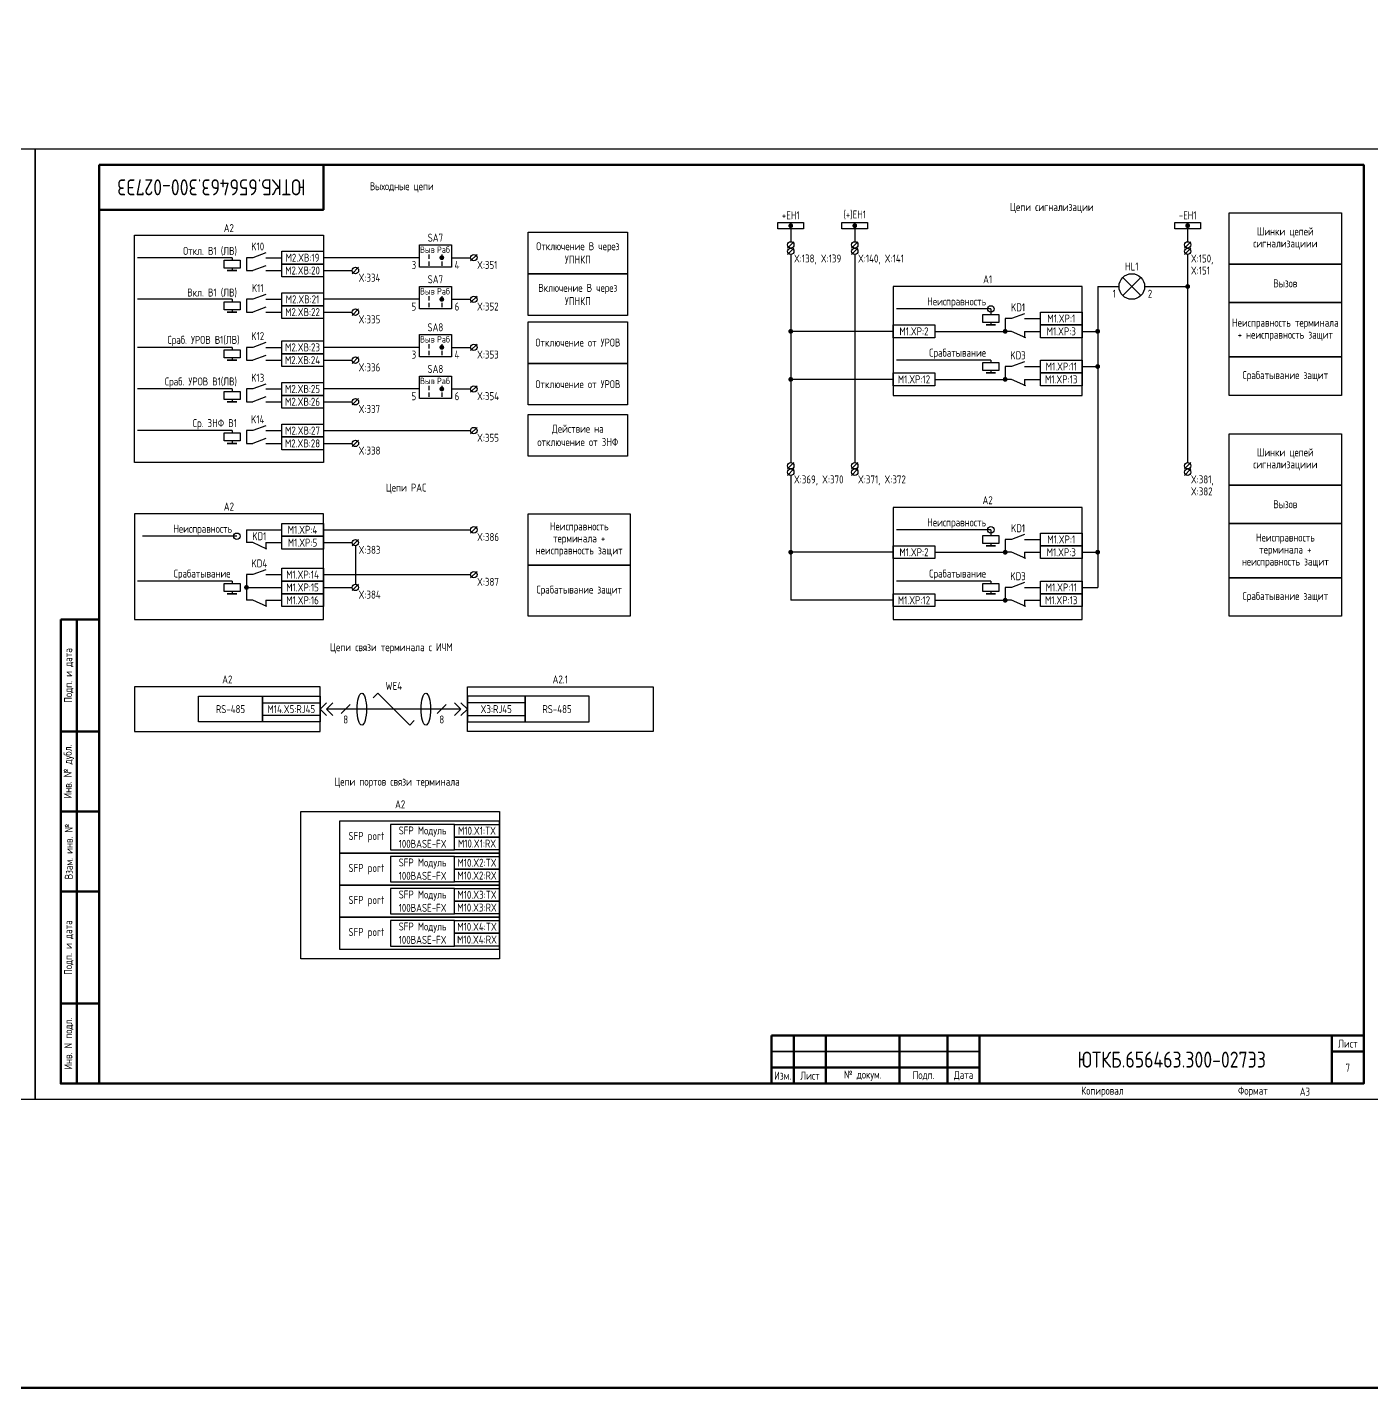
# Model space of a CAD drawing. Header units: millimetres. Extents: x -1117 to 5358, y -90 to 1610.
# Drawn here: x 2517.5 to 2937.5, y -90 to 335 of the extents above; entities that cross this region are included whole.
import ezdxf

# ---------------------------------------------------------------- set-up
doc = ezdxf.new("R2010")
doc.units = ezdxf.units.MM
doc.styles.add('Gost_type_A', font='GOST_A.TTF')

# ---------------------------------------------------------------- blocks, each defined once
blk = doc.blocks.new('Формат_А3')
blk.add_lwpolyline([(-420, 297), (0, 297), (0, 0), (-420, 0)], close=True)
at = {"lineweight": 50}
blk.add_lwpolyline([(-400, 292), (-5, 292), (-5, 5), (-400, 5)], close=True, dxfattribs=at)
blk = doc.blocks.new('Штамп угловой верхний')
at = {"lineweight": 50}
blk.add_lwpolyline([(0, 0), (70, 0), (70, -14), (0, -14)], close=True, dxfattribs=at)
blk = doc.blocks.new('Штамп левый нижний')
at = {"lineweight": 50}
for points in [[(-12, 145), (-7, 145), (-7, 110), (-12, 110)], [(-7, 145), (0, 145), (0, 110), (-7, 110)], [(-12, 110), (-7, 110), (-7, 85), (-12, 85)], [(-7, 110), (0, 110), (0, 85), (-7, 85)], [(-12, 85), (-7, 85), (-7, 60), (-12, 60)], [(-7, 85), (0, 85), (0, 60), (-7, 60)], [(-12, 60), (-7, 60), (-7, 25), (-12, 25)], [(-7, 60), (0, 60), (0, 25), (-7, 25)], [(-12, 25), (-7, 25), (-7, 0), (-12, 0)], [(-7, 25), (0, 25), (0, 0), (-7, 0)]]:
    blk.add_lwpolyline(points, close=True, dxfattribs=at)
at = {"char_height": 2.5, "attachment_point": 5, "rotation": 90, "style": 'Gost_type_A'}
for s, insert, width in [('Подп. и дата', (-9.5, 127.5), 35), ('Инв. № дубл.', (-9.5, 97.5), 25), ('Взам. инв. №', (-9.5, 72.5), 25), ('Подп. и дата', (-9.5, 42.5), 35), ('Инв. N подл.', (-9.5, 12.5), 25)]:
    blk.add_mtext(s, dxfattribs=dict(at, insert=insert, width=width))
blk = doc.blocks.new('Штамп малый нижний')
at = {"lineweight": 50}
for points in [[(-185, 15), (-178, 15), (-178, 5), (-185, 5)], [(-178, 15), (-168, 15), (-168, 5), (-178, 5)], [(-168, 15), (-145, 15), (-145, 5), (-168, 5)], [(-145, 15), (-130, 15), (-130, 5), (-145, 5)], [(-130, 15), (-120, 15), (-120, 5), (-130, 5)], [(-120, 15), (-10, 15), (-10, 0), (-120, 0)], [(-10, 15), (0, 15), (0, 10), (-10, 10)], [(-10, 10), (0, 10), (0, 0), (-10, 0)], [(-185, 5), (-178, 5), (-178, 0), (-185, 0)], [(-178, 5), (-168, 5), (-168, 0), (-178, 0)], [(-168, 5), (-145, 5), (-145, 0), (-168, 0)], [(-145, 5), (-130, 5), (-130, 0), (-145, 0)], [(-130, 5), (-120, 5), (-120, 0), (-130, 0)]]:
    blk.add_lwpolyline(points, close=True, dxfattribs=at)
for points in [[(-185, 15), (-178, 15), (-178, 10), (-185, 10)], [(-178, 15), (-168, 15), (-168, 10), (-178, 10)], [(-168, 15), (-145, 15), (-145, 10), (-168, 10)], [(-145, 15), (-130, 15), (-130, 10), (-145, 10)], [(-130, 15), (-120, 15), (-120, 10), (-130, 10)], [(-185, 10), (-178, 10), (-178, 5), (-185, 5)], [(-178, 10), (-168, 10), (-168, 5), (-178, 5)], [(-168, 10), (-145, 10), (-145, 5), (-168, 5)], [(-145, 10), (-130, 10), (-130, 5), (-145, 5)], [(-130, 10), (-120, 10), (-120, 5), (-130, 5)]]:
    blk.add_lwpolyline(points, close=True)
at = {"char_height": 2.5, "style": 'Gost_type_A'}
for s, insert, width, attachment_point in [('Лист', (-5, 12.5), 10, 5), ('Изм.', (-181.5, 2.5), 7, 5), ('Лист', (-173, 2.5), 10, 5), ('№ докум.', (-156.5, 2.5), 23, 5), ('Подп.', (-137.5, 2.5), 15, 5), ('Дата', (-125, 2.5), 10, 5), ('Копировал', (-75, -2.53), 13.1202, 6), ('Формат', (-30, -2.53), 13.1202, 6)]:
    blk.add_mtext(s, dxfattribs=dict(at, insert=insert, width=width, attachment_point=attachment_point))
blk = doc.blocks.new('POINT')
at = {"const_width": 0.75}
blk.add_lwpolyline([(-0.375, 0, 1), (0.375, 0, 1)], format="xyb", close=True, dxfattribs=at)
blk = doc.blocks.new('Переключатель_положение')
for p, q in [((2, 1), (2, -0.34)), ((2, -1.14), (2, -2.49))]:
    blk.add_line(p, q)
blk = doc.blocks.new('Шинка')
blk.add_lwpolyline([(-4, 1), (4, 1), (4, -1), (-4, -1)], close=True)
blk.add_blockref('POINT', (0, 0))

msp = doc.modelspace()

# ---------------------------------------------------------------- linework, layer by layer
for p, q in [((2756, 273), (2756, 268)), ((2776, 272), (2776, 268)), ((2879.99, 268), (2879.99, 273)), ((2757, 268), (2755, 266)), ((2777, 268), (2775, 266)), ((2880.99, 268), (2878.99, 266)), ((2658.01, 264), (2656.01, 262)), ((2757, 266), (2755, 264)), ((2756, 264), (2756, 204)), ((2777, 266), (2775, 264)), ((2776, 264), (2776, 199)), ((2880.99, 266), (2878.99, 264)), ((2879.99, 266), (2879.99, 266.01)), ((2879.99, 266), (2879.99, 266.01)), ((2879.99, 254), (2879.99, 264)), ((2581.5, 263), (2552, 263)), ((2581.5, 263), (2581.5, 262.25)), ((2581.5, 259.75), (2581.5, 259)), ((2640, 263), (2610, 263)), ((2621.01, 260), (2619.01, 258)), ((2610, 259), (2619, 259)), ((2859.71, 256.83), (2865.37, 251.17)), ((2865.37, 256.83), (2859.71, 251.17)), ((2658.01, 251), (2656.01, 249)), ((2851.88, 254), (2858.54, 254)), ((2851.88, 254), (2851.88, 185)), ((2866.54, 254), (2879.99, 254)), ((2879.99, 199), (2879.99, 254)), ((2581.5, 250), (2552, 250)), ((2581.5, 250), (2581.5, 249.25)), ((2581.5, 246.75), (2581.5, 246)), ((2640, 250), (2610, 250)), ((2621.01, 247), (2619.01, 245)), ((2818.5, 247), (2789, 247)), ((2818.5, 247), (2818.5, 245.25)), ((2610, 246), (2619, 246)), ((2818.5, 242.75), (2818.5, 242)), ((2788, 240), (2756, 240)), ((2829, 240), (2829, 238)), ((2847, 240), (2851.88, 240)), ((2581.5, 235), (2552, 235)), ((2581.5, 235), (2581.5, 234.25)), ((2640, 235), (2610, 235)), ((2658.01, 236), (2656.01, 234)), ((2581.5, 231.75), (2581.5, 231)), ((2610, 231), (2619, 231)), ((2621.01, 232), (2619.01, 230)), ((2818.5, 231), (2789, 231)), ((2818.5, 231), (2818.5, 230.25)), ((2818.5, 227.75), (2818.5, 227)), ((2847, 229), (2851.88, 229)), ((2581.5, 222), (2552, 222)), ((2581.5, 222), (2581.5, 221.25)), ((2640, 222), (2610, 222)), ((2658.01, 223), (2656.01, 221)), ((2788, 225), (2756, 225)), ((2829, 225), (2829, 223)), ((2581.5, 218.75), (2581.5, 218)), ((2610, 218), (2619, 218)), ((2621.01, 219), (2619.01, 217)), ((2581.5, 209), (2552, 209)), ((2581.5, 209), (2581.5, 208.25)), ((2658.01, 210), (2656.01, 208)), ((2581.5, 205.75), (2581.5, 205)), ((2610, 205), (2619, 205)), ((2621.01, 206), (2619.01, 204)), ((2756, 204), (2756, 199)), ((2757, 199), (2755, 197)), ((2757, 197), (2755, 195)), ((2777, 199), (2775, 197)), ((2777, 197), (2775, 195)), ((2880.99, 199), (2878.99, 197)), ((2880.99, 197), (2878.99, 195)), ((2879.99, 197), (2879.99, 197.01)), ((2879.99, 197), (2879.99, 197.01)), ((2756, 195), (2756, 156)), ((2851.88, 185), (2851.88, 160)), ((2658.01, 179), (2656.01, 177)), ((2583, 176), (2553.5, 176)), ((2586, 178), (2586, 174)), ((2610, 178), (2656, 178)), ((2621, 175), (2619, 173)), ((2818.5, 178), (2789, 178)), ((2818.5, 178), (2818.5, 176.25)), ((2592, 174), (2592, 172)), ((2610, 174), (2619, 174)), ((2620, 173), (2620, 161)), ((2788, 171), (2756, 171)), ((2818.5, 173.75), (2818.5, 173)), ((2829, 171), (2829, 169)), ((2847, 171), (2851.88, 171)), ((2581.5, 162), (2552, 162)), ((2581.5, 162), (2581.5, 161.25)), ((2610, 164), (2656, 164)), ((2658.01, 165), (2656.01, 163)), ((2818.5, 162), (2789, 162)), ((2818.5, 162), (2818.5, 161.25)), ((2581.5, 158.75), (2581.5, 158)), ((2610, 160), (2619, 160)), ((2621, 161), (2619, 159)), ((2818.5, 158.75), (2818.5, 158)), ((2847, 160), (2851.88, 160)), ((2592, 156), (2592, 154)), ((2788, 156), (2756, 156)), ((2829, 156), (2829, 154)), ((2609, 122), (2611, 124)), ((2609, 122), (2611, 124)), ((2611, 122), (2613, 124)), ((2611, 122), (2613, 124)), ((2618.41, 123.41), (2615.59, 120.59)), ((2625.53, 125.53), (2627, 127)), ((2627, 127), (2637, 117)), ((2648.41, 123.41), (2645.59, 120.59)), ((2653, 122), (2651, 124)), ((2653, 122), (2651, 124)), ((2655, 122), (2653, 124)), ((2655, 122), (2653, 124)), ((2609, 122), (2611, 120)), ((2609, 122), (2611, 120)), ((2653, 122), (2611, 122)), ((2611, 122), (2613, 120)), ((2611, 122), (2613, 120)), ((2653, 122), (2651, 120)), ((2653, 122), (2651, 120)), ((2655, 122), (2653, 120)), ((2655, 122), (2653, 120)), ((2637, 117), (2638.41, 118.41))]:
    msp.add_line(p, q)
at = {"ltscale": 4.32}
for p, q in [((2592, 264.5), (2588, 263)), ((2592, 260.5), (2588, 259)), ((2592, 251.5), (2588, 250)), ((2592, 247.5), (2588, 246)), ((2829, 245.5), (2825, 244)), ((2829.39, 238), (2825, 240)), ((2592, 236.5), (2588, 235)), ((2592, 232.5), (2588, 231)), ((2829, 230.5), (2825, 229)), ((2592, 223.5), (2588, 222)), ((2829.39, 223), (2825, 225)), ((2592, 219.5), (2588, 218)), ((2592, 210.5), (2588, 209)), ((2592, 206.5), (2588, 205)), ((2829, 176.5), (2825, 175)), ((2592.39, 172), (2588, 174)), ((2829.39, 169), (2825, 171)), ((2592, 165.5), (2588, 164)), ((2829, 161.5), (2825, 160)), ((2592.39, 154), (2588, 156)), ((2829.39, 154), (2825, 156))]:
    msp.add_line(p, q, dxfattribs=at)
at = {"ltscale": 1.08}
for p, q in [((2588, 263), (2586, 263)), ((2586, 263), (2586, 259)), ((2592, 263), (2597, 263)), ((2586, 259), (2588, 259)), ((2592, 259), (2597, 259)), ((2588, 250), (2586, 250)), ((2586, 250), (2586, 246)), ((2592, 250), (2597, 250)), ((2586, 246), (2588, 246)), ((2592, 246), (2597, 246)), ((2825, 244), (2823, 244)), ((2823, 244), (2823, 240)), ((2829, 244), (2834, 244)), ((2801, 240), (2823, 240)), ((2825, 240), (2823, 240)), ((2829, 240), (2834, 240)), ((2588, 235), (2586, 235)), ((2586, 235), (2586, 231)), ((2592, 235), (2597, 235)), ((2586, 231), (2588, 231)), ((2592, 231), (2597, 231)), ((2825, 229), (2823, 229)), ((2823, 229), (2823, 225)), ((2829, 229), (2834, 229)), ((2588, 222), (2586, 222)), ((2586, 222), (2586, 218)), ((2592, 222), (2597, 222)), ((2801, 225), (2823, 225)), ((2825, 225), (2823, 225)), ((2829, 225), (2834, 225)), ((2586, 218), (2588, 218)), ((2592, 218), (2597, 218)), ((2588, 209), (2586, 209)), ((2586, 209), (2586, 205)), ((2592, 209), (2597, 209)), ((2586, 205), (2588, 205)), ((2592, 205), (2597, 205)), ((2586, 178), (2597, 178)), ((2825, 175), (2823, 175)), ((2823, 175), (2823, 171)), ((2829, 175), (2834, 175)), ((2588, 174), (2586, 174)), ((2592, 174), (2597, 174)), ((2801, 171), (2823, 171)), ((2825, 171), (2823, 171)), ((2829, 171), (2834, 171)), ((2588, 164), (2586, 164)), ((2586, 164), (2586, 156)), ((2592, 164), (2597, 164)), ((2586, 160), (2597, 160)), ((2825, 160), (2823, 160)), ((2823, 160), (2823, 156)), ((2829, 160), (2834, 160)), ((2588, 156), (2586, 156)), ((2592, 156), (2597, 156)), ((2801, 156), (2823, 156)), ((2825, 156), (2823, 156)), ((2829, 156), (2834, 156))]:
    msp.add_line(p, q, dxfattribs=at)
at = {"ltscale": 4}
for p, q in [((2650, 263), (2656.01, 263)), ((2650, 250), (2656.01, 250)), ((2650, 235), (2656.01, 235)), ((2650, 222), (2656.01, 222)), ((2610, 209), (2656.01, 209))]:
    msp.add_line(p, q, dxfattribs=at)
at = {"color": 6, "lineweight": 53}
msp.add_lwpolyline([(-1117.42, 1610), (5358, 1610), (5358, -90), (-1117.42, -90)], close=True, dxfattribs=at)
for points in [[(2927.99, 261), (2892.99, 261), (2892.99, 277), (2927.99, 277)], [(2551, 270), (2610, 270), (2610, 199), (2551, 199)], [(2674, 271), (2705, 271), (2705, 258), (2674, 258)], [(2597, 265), (2610, 265), (2610, 261), (2597, 261)], [(2640, 267), (2650, 267), (2650, 260), (2640, 260)], [(2584, 262.25), (2584, 259.75), (2579, 259.75), (2579, 262.25)], [(2597, 261), (2610, 261), (2610, 257), (2597, 257)], [(2927.99, 249), (2892.99, 249), (2892.99, 261), (2927.99, 261)], [(2583, 259), (2580, 259)], [(2674, 258), (2705, 258), (2705, 245), (2674, 245)], [(2597, 252), (2610, 252), (2610, 248), (2597, 248)], [(2640, 254), (2650, 254), (2650, 247), (2640, 247)], [(2788, 220), (2847, 220), (2847, 254), (2788, 254)], [(2584, 249.25), (2584, 246.75), (2579, 246.75), (2579, 249.25)], [(2597, 248), (2610, 248), (2610, 244), (2597, 244)], [(2927.99, 232), (2892.99, 232), (2892.99, 249), (2927.99, 249)], [(2583, 246), (2580, 246)], [(2674, 243), (2705, 243), (2705, 230), (2674, 230)], [(2821, 245.25), (2821, 242.75), (2816, 242.75), (2816, 245.25)], [(2834, 246), (2847, 246), (2847, 242), (2834, 242)], [(2640, 239), (2650, 239), (2650, 232), (2640, 232)], [(2788, 242), (2801, 242), (2801, 238), (2788, 238)], [(2820, 242), (2817, 242)], [(2834, 242), (2847, 242), (2847, 238), (2834, 238)], [(2584, 234.25), (2584, 231.75), (2579, 231.75), (2579, 234.25)], [(2597, 237), (2610, 237), (2610, 233), (2597, 233)], [(2583, 231), (2580, 231)], [(2597, 233), (2610, 233), (2610, 229), (2597, 229)], [(2674, 230), (2705, 230), (2705, 217), (2674, 217)], [(2821, 230.25), (2821, 227.75), (2816, 227.75), (2816, 230.25)], [(2834, 231), (2847, 231), (2847, 227), (2834, 227)], [(2927.99, 220), (2892.99, 220), (2892.99, 232), (2927.99, 232)], [(2640, 226), (2650, 226), (2650, 219), (2640, 219)], [(2788, 227), (2801, 227), (2801, 223), (2788, 223)], [(2820, 227), (2817, 227)], [(2834, 227), (2847, 227), (2847, 223), (2834, 223)], [(2584, 221.25), (2584, 218.75), (2579, 218.75), (2579, 221.25)], [(2597, 224), (2610, 224), (2610, 220), (2597, 220)], [(2583, 218), (2580, 218)], [(2597, 220), (2610, 220), (2610, 216), (2597, 216)], [(2674, 214), (2705, 214), (2705, 201), (2674, 201)], [(2584, 208.25), (2584, 205.75), (2579, 205.75), (2579, 208.25)], [(2597, 211), (2610, 211), (2610, 207), (2597, 207)], [(2583, 205), (2580, 205)], [(2597, 207), (2610, 207), (2610, 203), (2597, 203)], [(2927.99, 192), (2892.99, 192), (2892.99, 208), (2927.99, 208)], [(2927.99, 180), (2892.99, 180), (2892.99, 192), (2927.99, 192)], [(2551, 150), (2610, 150), (2610, 183), (2551, 183)], [(2705.84, 167), (2674, 167), (2674, 183), (2705.84, 183)], [(2788, 150), (2847, 150), (2847, 185), (2788, 185)], [(2597, 180), (2610, 180), (2610, 176), (2597, 176)], [(2927.99, 163), (2892.99, 163), (2892.99, 180), (2927.99, 180)], [(2597, 176), (2610, 176), (2610, 172), (2597, 172)], [(2821, 176.25), (2821, 173.75), (2816, 173.75), (2816, 176.25)], [(2834, 177), (2847, 177), (2847, 173), (2834, 173)], [(2788, 173), (2801, 173), (2801, 169), (2788, 169)], [(2820, 173), (2817, 173)], [(2834, 173), (2847, 173), (2847, 169), (2834, 169)], [(2597, 166), (2610, 166), (2610, 162), (2597, 162)], [(2705.84, 151), (2674, 151), (2674, 167), (2705.84, 167)], [(2597, 162), (2610, 162), (2610, 158), (2597, 158)], [(2834, 162), (2847, 162), (2847, 158), (2834, 158)], [(2927.99, 151), (2892.99, 151), (2892.99, 163), (2927.99, 163)], [(2584, 161.25), (2584, 158.75), (2579, 158.75), (2579, 161.25)], [(2583, 158), (2580, 158)], [(2597, 158), (2610, 158), (2610, 154), (2597, 154)], [(2788, 158), (2801, 158), (2801, 154), (2788, 154)], [(2821, 161.25), (2821, 158.75), (2816, 158.75), (2816, 161.25)], [(2820, 158), (2817, 158)], [(2834, 158), (2847, 158), (2847, 154), (2834, 154)], [(2551, 115), (2609, 115), (2609, 129), (2551, 129)], [(2713, 115), (2655, 115), (2655, 129), (2713, 129)], [(2571, 126), (2591, 126), (2591, 118), (2571, 118)], [(2591, 126), (2609, 126), (2609, 118), (2591, 118)], [(2591, 124), (2609, 124), (2609, 120), (2591, 120)], [(2673, 126), (2655, 126), (2655, 118), (2673, 118)], [(2673, 124), (2655, 124), (2655, 120), (2673, 120)], [(2693, 126), (2673, 126), (2673, 118), (2693, 118)], [(2603, 90), (2665, 90), (2665, 44), (2603, 44)], [(2665, 87), (2615, 87), (2615, 77), (2665, 77)], [(2651, 86), (2665, 86), (2665, 82), (2651, 82)], [(2651, 82), (2665, 82), (2665, 78), (2651, 78)], [(2665, 77), (2615, 77), (2615, 67), (2665, 67)], [(2651, 76), (2665, 76), (2665, 72), (2651, 72)], [(2651, 72), (2665, 72), (2665, 68), (2651, 68)], [(2665, 67), (2615, 67), (2615, 57), (2665, 57)], [(2651, 66), (2665, 66), (2665, 62), (2651, 62)], [(2651, 62), (2665, 62), (2665, 58), (2651, 58)], [(2665, 57), (2615, 57), (2615, 47), (2665, 47)], [(2651, 56), (2665, 56), (2665, 52), (2651, 52)], [(2651, 52), (2665, 52), (2665, 48), (2651, 48)]]:
    msp.add_lwpolyline(points, close=True)
at = {"linetype": 'Continuous', "lineweight": 25, "ltscale": 4}
for points in [[(2631, 78), (2651, 78), (2651, 86), (2631, 86)], [(2631, 68), (2651, 68), (2651, 76), (2631, 76)], [(2631, 58), (2651, 58), (2651, 66), (2631, 66)], [(2631, 48), (2651, 48), (2651, 56), (2631, 56)]]:
    msp.add_lwpolyline(points, close=True, dxfattribs=at)
for centre, radius in [((2756, 267), 1), ((2776, 267), 1), ((2879.99, 267), 1), ((2657.01, 263), 1), ((2756, 265), 1), ((2776, 265), 1), ((2879.99, 265), 1), ((2620.01, 259), 1), ((2862.54, 254), 4), ((2657.01, 250), 1), ((2620.01, 246), 1), ((2818.5, 247), 1), ((2657.01, 235), 1), ((2620.01, 231), 1), ((2657.01, 222), 1), ((2620.01, 218), 1), ((2657.01, 209), 1), ((2620.01, 205), 1), ((2756, 198), 1), ((2756, 196), 1), ((2776, 198), 1), ((2776, 196), 1), ((2879.99, 198), 1), ((2879.99, 196), 1), ((2657.01, 178), 1), ((2818.5, 178), 1), ((2583, 176), 1), ((2620, 174), 1), ((2657.01, 164), 1), ((2620, 160), 1)]:
    msp.add_circle(centre, radius)
for centre in [(2622, 122), (2642, 122)]:
    msp.add_ellipse(centre, major_axis=(0, -5), ratio=0.293778)

# ---------------------------------------------------------------- block references
at = {"color": 1}
for name, p in [('Формат_А3', (2520, 0)), ('Формат_А3', (2940, 0)), ('Штамп левый нижний', (2540, 5)), ('Штамп малый нижний', (2935, 5))]:
    msp.add_blockref(name, p, dxfattribs=at)
for name, p in [('Штамп угловой верхний', (2540, 292)), ('Шинка', (2756, 273)), ('Шинка', (2776, 273)), ('Шинка', (2879.99, 273)), ('Переключатель_положение', (2641, 263)), ('POINT', (2647, 263)), ('Переключатель_положение', (2645, 263)), ('Переключатель_положение', (2641, 250)), ('POINT', (2647, 250)), ('Переключатель_положение', (2645, 250)), ('POINT', (2879.99, 254)), ('POINT', (2756, 240)), ('POINT', (2823, 240)), ('POINT', (2851.88, 240)), ('Переключатель_положение', (2641, 235)), ('POINT', (2647, 235)), ('Переключатель_положение', (2645, 235)), ('POINT', (2851.88, 229)), ('POINT', (2756, 225)), ('POINT', (2823, 225)), ('Переключатель_положение', (2641, 222)), ('POINT', (2647, 222)), ('Переключатель_положение', (2645, 222)), ('POINT', (2756, 171)), ('POINT', (2823, 171)), ('POINT', (2851.88, 171)), ('POINT', (2586, 160)), ('POINT', (2823, 156))]:
    msp.add_blockref(name, p)

# ---------------------------------------------------------------- texts
at = {"insert": (2575, 285), "char_height": 5, "width": 70, "attachment_point": 5, "rotation": 180, "style": 'Gost_type_A'}
msp.add_mtext('ЮТКБ.656463.300-027Э3', dxfattribs=at)
at = {"char_height": 2.5, "style": 'Gost_type_A'}
for s, insert, width, attachment_point, line_spacing_factor in [('Выходные цепи', (2634.5, 285), 197, 5, 0.9), ('Цепи сигнализации', (2837.55, 278.5), 197.5, 5, 0.9), ('Шинки цепей сигнализациии', (2910.49, 269), 35, 5, 0.9), ('X:138, X:139', (2757, 264), 16, 1, 0.9), ('X:140, X:141', (2777, 264), 16, 1, 0.9), ('X:150,\\PX:151', (2880.99, 264), 16, 1, 0.9), ('X:351', (2658.01, 262), 8, 1, 0.9), ('X:334', (2621.01, 258), 8, 1, 0.9), ('A1', (2817.5, 255), 59, 8, 0.9), ('Вызов', (2910.49, 255), 35, 5, 0.9), ('X:352', (2658.01, 249), 8, 1, 0.9), ('Неисправность', (2817, 249), 37, 6, 0.8), ('X:335', (2621.01, 245), 8, 1, 0.9), ('Неисправность терминала + неисправность защит', (2910.49, 240.5), 35, 5, 0.9), ('X:353', (2658.01, 234), 8, 1, 0.9), ('X:336', (2621.01, 230), 8, 1, 0.9), ('Срабатывание защит', (2910.49, 226), 35, 5, 0.9), ('X:354', (2658.01, 221), 8, 1, 0.9), ('X:337', (2621.01, 217), 8, 1, 0.9), ('X:338', (2621.01, 204), 8, 1, 0.9), ('X:355', (2658.01, 208), 8, 1, 0.9), ('Шинки цепей сигнализациии', (2910.49, 200), 35, 5, 0.9), ('Цепи РАС', (2635.84, 190.86), 191.9988, 5, 0.9), ('X:369, X:370', (2757, 195), 16, 1, 0.9), ('X:371, X:372', (2777, 195), 16, 1, 0.9), ('X:381,\\PX:382', (2880.99, 195), 16, 1, 0.9), ('A2', (2817.5, 186), 59, 8, 0.9), ('Вызов', (2910.49, 186), 35, 5, 0.9), ('A2', (2580.5, 184), 59, 8, 0.9), ('Неисправность', (2581.5, 178), 37, 6, 0.8), ('Неисправность терминала + неисправность защит', (2689.92, 175), 31.838, 5, 0.9), ('Неисправность', (2817, 180), 37, 6, 0.8), ('X:386', (2658.01, 177), 8, 1, 0.9), ('Неисправность\\Pтерминала + неисправность защит', (2910.49, 171.5), 35, 5, 0.9), ('X:383', (2621.01, 173), 8, 1, 0.9), ('X:387', (2658.01, 163), 8, 1, 0.9), ('X:384', (2621.01, 159), 8, 1, 0.9), ('Срабатывание защит', (2689.92, 159), 31.838, 5, 0.9), ('Срабатывание защит', (2910.49, 157), 35, 5, 0.9), ('Цепи связи терминала с ИЧМ', (2631.25, 141), 197.5, 5, 0.9), ('A2', (2580, 130), 58.0002, 8, 0.9), ('A2.1', (2684, 130), 58.0002, 8, 0.9), ('Цепи портов связи терминала', (2633, 99), 197.5, 5, 0.9), ('A2', (2634, 91), 62, 8, 0.9)]:
    msp.add_mtext(s, dxfattribs=dict(at, insert=insert, width=width, attachment_point=attachment_point, line_spacing_factor=line_spacing_factor))
at = {"style": 'Gost_type_A'}
for s, insert, char_height, width, attachment_point in [('+EH1', (2756, 275), 2.5, 10, 8), ('(+)EH1', (2776, 275), 2.5, 10, 8), ('-EH1', (2879.99, 275), 2.5, 10, 8), ('K10', (2589.5, 266.5), 2.5, 5, 5), ('SA7', (2645, 268), 2.5, 10, 8), ('Отключение В через УПНКП ', (2689.5, 264.5), 2.5, 30.9994, 5), ('Откл. B1 (ЛВ) ', (2583, 265), 2.5, 31.0015, 6), ('M2.XВ:19', (2603.5, 263), 2.5, 13, 5), ('Выв', (2642.5, 265.5), 2, 5, 5), ('Раб', (2647.5, 265.5), 2, 5, 5), ('M2.XВ:20', (2603.5, 259), 2.5, 13, 5), ('3', (2639, 261.98), 2.5, 5, 3), ('4', (2651, 261.98), 2.5, 5, 1), ('HL1', (2862.54, 259), 2.5, 14, 8), ('SA7', (2645, 255), 2.5, 10, 8), ('Вкл. B1 (ЛВ) ', (2583, 252), 2.5, 31.0015, 6), ('K11', (2589.5, 253.5), 2.5, 5, 5), ('M2.XВ:21', (2603.5, 250), 2.5, 13, 5), ('Выв', (2642.5, 252.5), 2, 5, 5), ('Раб', (2647.5, 252.5), 2, 5, 5), ('Включение В через УПНКП ', (2689.5, 251.5), 2.5, 30.9989, 5), ('1', (2857.54, 253), 2.5, 6, 3), ('2', (2867.54, 253), 2.5, 6, 1), ('M2.XВ:22', (2603.5, 246), 2.5, 13, 5), ('5', (2639, 248.98), 2.5, 5, 3), ('6', (2651, 248.98), 2.5, 5, 1), ('KD1', (2827, 247.5), 2.5, 8, 5), ('SA8', (2645, 240), 2.5, 10, 8), ('M1.XP:1', (2840.5, 244), 2.5, 13, 5), ('Сраб. УРОВ В1(ЛВ)', (2583.81, 237), 2.5, 33.0257, 6), ('K12', (2589.5, 238.5), 2.5, 5, 5), ('Выв', (2642.5, 237.5), 2, 5, 5), ('Раб', (2647.5, 237.5), 2, 5, 5), ('M1.XP:2', (2794.5, 240), 2.5, 13, 5), ('M1.XP:3', (2840.5, 240), 2.5, 13, 5), ('M2.XВ:23', (2603.5, 235), 2.5, 13, 5), ('3', (2639, 233.98), 2.5, 5, 3), ('4', (2651, 233.98), 2.5, 5, 1), ('Отключение от УРОВ ', (2689.5, 236.5), 2.5, 30.9994, 5), ('KD3', (2827, 232.5), 2.5, 8, 5), ('M2.XВ:24', (2603.5, 231), 2.5, 13, 5), ('SA8', (2645, 227), 2.5, 10, 8), ('M1.XP:11', (2840.5, 229), 2.5, 13, 5), ('Сраб. УРОВ В1(ЛВ)', (2583, 224), 2.5, 31.9999, 6), ('K13', (2589.5, 225.5), 2.5, 5, 5), ('Выв', (2642.5, 224.5), 2, 5, 5), ('Раб', (2647.5, 224.5), 2, 5, 5), ('M1.XP:12', (2794.5, 225), 2.5, 13, 5), ('M1.XP:13', (2840.5, 225), 2.5, 13, 5), ('M2.XВ:25', (2603.5, 222), 2.5, 13, 5), ('Отключение от УРОВ ', (2689.5, 223.5), 2.5, 30.9994, 5), ('M2.XВ:26', (2603.5, 218), 2.5, 13, 5), ('5', (2639, 220.98), 2.5, 5, 3), ('6', (2651, 220.98), 2.5, 5, 1), ('Ср. ЗНФ В1', (2583, 211), 2.5, 31.0015, 6), ('K14', (2589.5, 212.5), 2.5, 5, 5), ('M2.XВ:27', (2603.5, 209), 2.5, 13, 5), ('Действие на отключение от ЗНФ', (2689.5, 207.5), 2.5, 30.9994, 5), ('M2.XВ:28', (2603.5, 205), 2.5, 13, 5), ('M1.XP:4', (2603.5, 178), 2.5, 13, 5), ('KD1', (2827, 178.5), 2.5, 8, 5), ('KD1', (2590, 176), 2.5, 8, 5), ('M1.XP:5', (2603.5, 174), 2.5, 13, 5), ('M1.XP:1', (2840.5, 175), 2.5, 13, 5), ('M1.XP:2', (2794.5, 171), 2.5, 13, 5), ('M1.XP:3', (2840.5, 171), 2.5, 13, 5), ('KD4', (2590, 167.5), 2.5, 8, 5), ('M1.XP:14', (2603.5, 164), 2.5, 13, 5), ('KD3', (2827, 163.5), 2.5, 8, 5), ('M1.XP:15', (2603.5, 160), 2.5, 13, 5), ('M1.XP:16', (2603.5, 156), 2.5, 13, 5), ('M1.XP:12', (2794.5, 156), 2.5, 13, 5), ('M1.XP:13', (2840.5, 156), 2.5, 13, 5), ('M1.XP:11', (2840.5, 160), 2.5, 13, 5), ('WE4', (2632, 128), 2.5, 20, 8), ('RS-485', (2581, 122), 2.5, 19.9998, 5), ('M14.X5:RJ45', (2600, 122), 2.5, 18.0002, 5), ('X3:RJ45', (2664, 122), 2.5, 18.0002, 5), ('RS-485', (2683, 122), 2.5, 19.9998, 5), ('8', (2617, 120), 2.5, 20, 2), ('8', (2647, 120), 2.5, 20, 2), ('SFP Mодуль 100BASE-FX', (2641, 82), 2.5, 19.9998, 5), ('M10.X1:TX', (2658, 84), 2.5, 14, 5), ('SFP port', (2629, 82), 2.5, 20, 6), ('M10.X1:RX', (2658, 80), 2.5, 14, 5), ('SFP port', (2629, 72), 2.5, 20, 6), ('SFP Mодуль 100BASE-FX', (2641, 72), 2.5, 19.9998, 5), ('M10.X2:TX', (2658, 74), 2.5, 14, 5), ('M10.X2:RX', (2658, 70), 2.5, 14, 5), ('SFP Mодуль 100BASE-FX', (2641, 62), 2.5, 19.9998, 5), ('M10.X3:TX', (2658, 64), 2.5, 14, 5), ('SFP port', (2629, 62), 2.5, 20, 6), ('M10.X3:RX', (2658, 60), 2.5, 14, 5), ('SFP Mодуль 100BASE-FX', (2641, 52), 2.5, 19.9998, 5), ('M10.X4:TX', (2658, 54), 2.5, 14, 5), ('SFP port', (2629, 52), 2.5, 20, 6), ('M10.X4:RX', (2658, 50), 2.5, 14, 5), ('ЮТКБ.656463.300-027Э3', (2875, 12.5), 5, 120, 5), ('7', (2930, 10), 2.5, 10, 5), ('A3', (2915, 2.5), 2.5, 20, 4)]:
    msp.add_mtext(s, dxfattribs=dict(at, insert=insert, char_height=char_height, width=width, attachment_point=attachment_point))
at = {"lineweight": 25, "insert": (2580.49, 271), "char_height": 2.5, "width": 59, "attachment_point": 8, "line_spacing_factor": 0.9, "style": 'Gost_type_A'}
msp.add_mtext('A2', dxfattribs=at)
at = {"color": 6, "char_height": 2.5, "width": 37, "attachment_point": 6, "line_spacing_factor": 0.8, "style": 'Gost_type_A'}
for insert in [(2817, 233), (2581, 164), (2817, 164)]:
    msp.add_mtext('Срабатывание', dxfattribs=dict(at, insert=insert))

doc.saveas('drawing.dxf')
